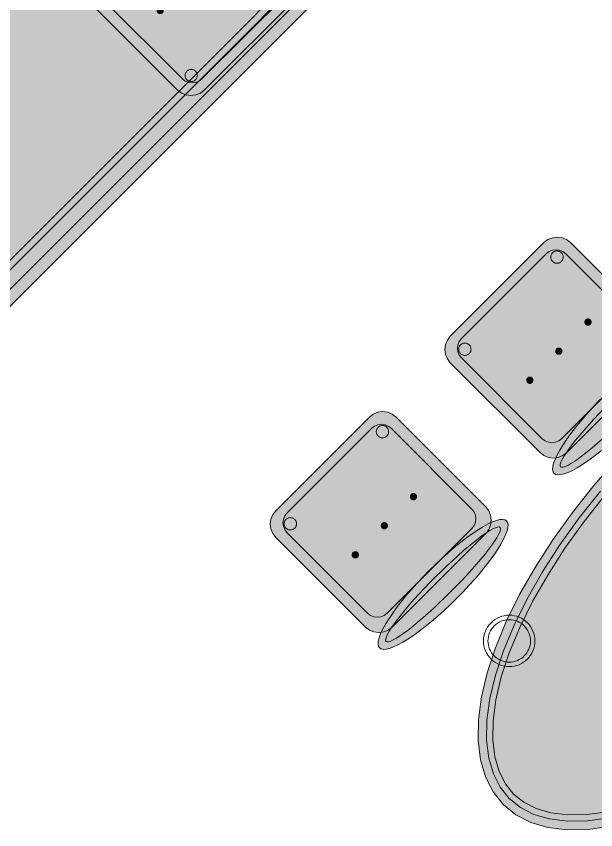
# Model space of a CAD drawing. Header units: metres. Extents: x 2172.2 to 2210.6, y 415.3 to 458.1.
# Drawn here: x 2189.83 to 2191.52, y 441.245 to 443.617 of the extents above; entities that cross this region are included whole.
import ezdxf

# ---------------------------------------------------------------- set-up
doc = ezdxf.new("R2010")
doc.units = ezdxf.units.M
for name, color, linetype, lineweight in [('NC_N1_CHAIRS', 7, 'CONTINUOUS', 13), ('NC_N1_FLOOR_DECOR', 32, 'CONTINUOUS', 13), ('NC_N1_TABLES', 7, 'CONTINUOUS', 13)]:
    doc.layers.add(name, color=color, linetype=linetype, lineweight=lineweight)

# ---------------------------------------------------------------- blocks, each defined once
blk = doc.blocks.new('NC_N1_MIXED_FLOOR_BAY_01')
at = {"true_color": 0xeff0ee}
h = blk.add_hatch(color=256, dxfattribs=at)
h.dxf.hatch_style = 1
h.paths.add_polyline_path([(0.0695, 11.8009), (0.0779, 11.7925), (0.1075, 11.7629), (0.1159, 11.7545), (0.1806, 11.6898), (0.2249, 11.6455), (0.2375, 11.6329), (0.2819, 11.5885), (0.4338, 11.4366), (0.4781, 11.3923), (0.4907, 11.3797), (0.535, 11.3354), (0.6869, 11.1834), (0.7313, 11.1391), (0.7439, 11.1265), (0.7882, 11.0822), (0.9401, 10.9303), (0.9844, 10.8859), (0.997, 10.8733), (1.0414, 10.829), (1.1933, 10.6771), (1.2376, 10.6328), (1.2502, 10.6202), (1.2945, 10.5758), (1.3874, 10.483), (1.3958, 10.4746), (1.4254, 10.445), (1.4338, 10.4366), (1.4549, 10.4155), (-0.2563, 8.7043), (-1.6628, 10.1108), (0.0484, 11.822)])
at = {"color": 0, "linetype": 'CONTINUOUS', "lineweight": -2, "true_color": 0xa5b2b8}
blk.add_lwpolyline([(1.4549, 10.4155), (-0.2563, 8.7043)], dxfattribs=at)
at = {"color": 0, "linetype": 'CONTINUOUS', "lineweight": -2, "true_color": 0xa38246}
for points in [[(1.4054, 10.4155), (-0.2563, 8.7538)], [(1.3205, 10.4155), (-0.2563, 8.8386)]]:
    blk.add_lwpolyline(points, dxfattribs=at)
at = {"color": 0, "linetype": 'CONTINUOUS', "lineweight": -2, "true_color": 0x778fa0}
blk.add_lwpolyline([(1.3488, 10.4155), (-0.2563, 8.8104)], dxfattribs=at)
blk = doc.blocks.new('NC_N1_TABLE_SIX')
at = {"true_color": 0xf6f5ef}
h = blk.add_hatch(color=256, dxfattribs=at)
h.dxf.hatch_style = 1
h.paths.add_polyline_path([(1.05, 0), (1.0449, 0.047), (1.0298, 0.0936), (1.0048, 0.1393), (0.9701, 0.1837), (0.926, 0.2263), (0.873, 0.2667), (0.8117, 0.3045), (0.7425, 0.3394), (0.6661, 0.371), (0.5833, 0.3991), (0.495, 0.4233), (0.4018, 0.4435), (0.3048, 0.4593), (0.2048, 0.4708), (0.1029, 0.4777), (0, 0.48), (-0.1029, 0.4777), (-0.2048, 0.4708), (-0.3048, 0.4593), (-0.4018, 0.4435), (-0.495, 0.4233), (-0.5833, 0.3991), (-0.6661, 0.371), (-0.7425, 0.3394), (-0.8117, 0.3045), (-0.873, 0.2667), (-0.926, 0.2263), (-0.9701, 0.1837), (-1.0048, 0.1393), (-1.0298, 0.0936), (-1.0449, 0.047), (-1.05, 0), (-1.0449, -0.047), (-1.0298, -0.0936), (-1.0048, -0.1393), (-0.9701, -0.1837), (-0.926, -0.2263), (-0.873, -0.2667), (-0.8117, -0.3045), (-0.7425, -0.3394), (-0.6661, -0.371), (-0.5833, -0.3991), (-0.495, -0.4233), (-0.4018, -0.4435), (-0.3048, -0.4593), (-0.2048, -0.4708), (-0.1029, -0.4777), (0, -0.48), (0.1029, -0.4777), (0.2048, -0.4708), (0.3048, -0.4593), (0.4018, -0.4435), (0.495, -0.4233), (0.5833, -0.3991), (0.6661, -0.371), (0.7425, -0.3394), (0.8117, -0.3045), (0.873, -0.2667), (0.926, -0.2263), (0.9701, -0.1837), (1.0048, -0.1393), (1.0298, -0.0936), (1.0449, -0.047)])
at = {"color": 0, "linetype": 'CONTINUOUS', "lineweight": -2, "true_color": 0x2d3540}
blk.add_lwpolyline([(-0.873, 0.2667), (-0.926, 0.2263), (-0.9701, 0.1837), (-1.0048, 0.1393), (-1.0298, 0.0936), (-1.0449, 0.047), (-1.05, 0), (-1.0449, -0.047), (-1.0298, -0.0936), (-1.0048, -0.1393), (-0.9701, -0.1837), (-0.926, -0.2263), (-0.873, -0.2667), (-0.8117, -0.3045), (-0.7425, -0.3394), (-0.6661, -0.371), (-0.5833, -0.3991), (-0.495, -0.4233), (-0.4018, -0.4435), (-0.3048, -0.4593), (-0.2048, -0.4708), (-0.1029, -0.4777)], dxfattribs=at)
at = {"color": 0, "linetype": 'CONTINUOUS', "lineweight": -2, "true_color": 0xa38246}
for points in [[(-0.2026, -0.4459), (-0.3014, -0.4346), (-0.3972, -0.4189), (-0.489, -0.399), (-0.576, -0.3752), (-0.6573, -0.3476), (-0.732, -0.3167), (-0.7995, -0.2827), (-0.8589, -0.246), (-0.9097, -0.2073), (-0.9515, -0.1669), (-0.9838, -0.1255), (-1.0068, -0.0837), (-1.0204, -0.0418), (-1.0249, 0), (-1.0204, 0.0418), (-1.0068, 0.0837), (-0.9838, 0.1255), (-0.9515, 0.1669), (-0.9097, 0.2073), (-0.8589, 0.246)], [(-0.2009, -0.4279), (-0.2989, -0.4167), (-0.3938, -0.4012), (-0.4847, -0.3815), (-0.5708, -0.358), (-0.651, -0.3308), (-0.7245, -0.3003), (-0.7907, -0.2669), (-0.8487, -0.2312), (-0.8979, -0.1936), (-0.938, -0.1548), (-0.9688, -0.1156), (-0.9902, -0.0765), (-1.0027, -0.038), (-1.0068, 0), (-1.0027, 0.038), (-0.9902, 0.0765), (-0.9688, 0.1156), (-0.938, 0.1548), (-0.8979, 0.1936), (-0.8487, 0.2312)]]:
    blk.add_lwpolyline(points, dxfattribs=at)
at = {"color": 0, "linetype": 'CONTINUOUS', "lineweight": -2, "true_color": 0x89939a}
blk.add_lwpolyline([(-0.625, -0.325), (-0.6254, -0.3324), (-0.6264, -0.3396), (-0.6282, -0.3468), (-0.6307, -0.3537), (-0.6339, -0.3604), (-0.6376, -0.3667), (-0.642, -0.3726), (-0.647, -0.378), (-0.6524, -0.383), (-0.6583, -0.3874), (-0.6646, -0.3911), (-0.6713, -0.3943), (-0.6782, -0.3968), (-0.6854, -0.3986), (-0.6926, -0.3996), (-0.7, -0.4), (-0.7074, -0.3996), (-0.7146, -0.3986), (-0.7218, -0.3968), (-0.7287, -0.3943), (-0.7354, -0.3911), (-0.7417, -0.3874), (-0.7476, -0.383), (-0.753, -0.378), (-0.758, -0.3726), (-0.7624, -0.3667), (-0.7661, -0.3604), (-0.7693, -0.3537), (-0.7718, -0.3468), (-0.7736, -0.3396), (-0.7746, -0.3324), (-0.775, -0.325), (-0.7746, -0.3176), (-0.7736, -0.3104), (-0.7718, -0.3032), (-0.7693, -0.2963), (-0.7661, -0.2896), (-0.7624, -0.2833), (-0.758, -0.2774), (-0.753, -0.272), (-0.7476, -0.267), (-0.7417, -0.2626), (-0.7354, -0.2589), (-0.7287, -0.2557), (-0.7218, -0.2532), (-0.7146, -0.2514), (-0.7074, -0.2504), (-0.7, -0.25), (-0.6926, -0.2504), (-0.6854, -0.2514), (-0.6782, -0.2532), (-0.6713, -0.2557), (-0.6646, -0.2589), (-0.6583, -0.2626), (-0.6524, -0.267), (-0.647, -0.272), (-0.642, -0.2774), (-0.6376, -0.2833), (-0.6339, -0.2896), (-0.6307, -0.2963), (-0.6282, -0.3032), (-0.6264, -0.3104), (-0.6254, -0.3176)], close=True, dxfattribs=at)
at = {"color": 0, "linetype": 'CONTINUOUS', "lineweight": -2, "true_color": 0xa38246}
blk.add_lwpolyline([(-0.638, -0.325), (-0.6383, -0.3311), (-0.6392, -0.3371), (-0.6407, -0.343), (-0.6427, -0.3487), (-0.6453, -0.3542), (-0.6484, -0.3594), (-0.6521, -0.3643), (-0.6562, -0.3688), (-0.6607, -0.3729), (-0.6656, -0.3766), (-0.6708, -0.3797), (-0.6763, -0.3823), (-0.682, -0.3843), (-0.6879, -0.3858), (-0.6939, -0.3867), (-0.7, -0.387), (-0.7061, -0.3867), (-0.7121, -0.3858), (-0.718, -0.3843), (-0.7237, -0.3823), (-0.7292, -0.3797), (-0.7344, -0.3766), (-0.7393, -0.3729), (-0.7438, -0.3688), (-0.7479, -0.3643), (-0.7516, -0.3594), (-0.7547, -0.3542), (-0.7573, -0.3487), (-0.7593, -0.343), (-0.7608, -0.3371), (-0.7617, -0.3311), (-0.762, -0.325), (-0.7617, -0.3189), (-0.7608, -0.3129), (-0.7593, -0.307), (-0.7573, -0.3013), (-0.7547, -0.2958), (-0.7516, -0.2906), (-0.7479, -0.2857), (-0.7438, -0.2812), (-0.7393, -0.2771), (-0.7344, -0.2734), (-0.7292, -0.2703), (-0.7237, -0.2677), (-0.718, -0.2657), (-0.7121, -0.2642), (-0.7061, -0.2633), (-0.7, -0.263), (-0.6939, -0.2633), (-0.6879, -0.2642), (-0.682, -0.2657), (-0.6763, -0.2677), (-0.6708, -0.2703), (-0.6656, -0.2734), (-0.6607, -0.2771), (-0.6562, -0.2812), (-0.6521, -0.2857), (-0.6484, -0.2906), (-0.6453, -0.2958), (-0.6427, -0.3013), (-0.6407, -0.307), (-0.6392, -0.3129), (-0.6383, -0.3189)], close=True, dxfattribs=at)
blk = doc.blocks.new('NC_N1_CHAIR_IVORY')
at = {"true_color": 0xf6f5ef}
h = blk.add_hatch(color=256, dxfattribs=at)
h.dxf.hatch_style = 1
h.paths.add_polyline_path([(0.262, 0.222), (0.2607, 0.2276), (0.257, 0.2331), (0.2507, 0.2385), (0.2421, 0.2438), (0.2311, 0.2489), (0.2178, 0.2537), (0.2025, 0.2582), (0.1853, 0.2623), (0.1662, 0.2661), (0.1456, 0.2694), (0.1235, 0.2723), (0.1003, 0.2747), (0.0761, 0.2765), (0.0511, 0.2779), (0.0257, 0.2787), (0, 0.279), (-0.0257, 0.2787), (-0.0511, 0.2779), (-0.0761, 0.2765), (-0.1003, 0.2747), (-0.1235, 0.2723), (-0.1456, 0.2694), (-0.1662, 0.2661), (-0.1853, 0.2623), (-0.2025, 0.2582), (-0.2178, 0.2537), (-0.2311, 0.2489), (-0.2421, 0.2438), (-0.2507, 0.2385), (-0.257, 0.2331), (-0.2607, 0.2276), (-0.262, 0.222), (-0.2607, 0.2164), (-0.257, 0.2109), (-0.2507, 0.2055), (-0.2421, 0.2002), (-0.2311, 0.1951), (-0.2178, 0.1903), (-0.2025, 0.1858), (-0.1853, 0.1817), (-0.1662, 0.1779), (-0.1456, 0.1746), (-0.1235, 0.1717), (-0.1003, 0.1693), (-0.0761, 0.1675), (-0.0511, 0.1661), (-0.0257, 0.1653), (0, 0.165), (0.0257, 0.1653), (0.0511, 0.1661), (0.0761, 0.1675), (0.1003, 0.1693), (0.1235, 0.1717), (0.1456, 0.1746), (0.1662, 0.1779), (0.1853, 0.1817), (0.2025, 0.1858), (0.2178, 0.1903), (0.2311, 0.1951), (0.2421, 0.2002), (0.2507, 0.2055), (0.257, 0.2109), (0.2607, 0.2164)])
at = {"true_color": 0xdbe4e9}
h = blk.add_hatch(color=256, dxfattribs=at)
h.dxf.hatch_style = 1
h.paths.add_polyline_path([(0.193, -0.275), (-0.193, -0.275), (-0.2072, -0.2731), (-0.2205, -0.2676), (-0.2319, -0.2589), (-0.2406, -0.2475), (-0.2461, -0.2342), (-0.248, -0.22), (-0.248, 0.15), (-0.2461, 0.1642), (-0.2406, 0.1775), (-0.2319, 0.1889), (-0.2205, 0.1976), (-0.2072, 0.2031), (-0.193, 0.205), (0.193, 0.205), (0.2072, 0.2031), (0.2205, 0.1976), (0.2319, 0.1889), (0.2406, 0.1775), (0.2461, 0.1642), (0.248, 0.15), (0.248, -0.22), (0.2461, -0.2342), (0.2406, -0.2475), (0.2319, -0.2589), (0.2205, -0.2676), (0.2072, -0.2731)])
at = {"true_color": 0xa38246}
h = blk.add_hatch(color=256, dxfattribs=at)
h.dxf.hatch_style = 1
h.paths.add_polyline_path([(-0.111, -0.02), (-0.111, -0.0209), (-0.1112, -0.0218), (-0.1114, -0.0226), (-0.1117, -0.0234), (-0.1121, -0.0242), (-0.1125, -0.025), (-0.113, -0.0257), (-0.1136, -0.0264), (-0.1143, -0.027), (-0.115, -0.0275), (-0.1158, -0.0279), (-0.1166, -0.0283), (-0.1174, -0.0286), (-0.1182, -0.0288), (-0.1191, -0.029), (-0.12, -0.029), (-0.1209, -0.029), (-0.1218, -0.0288), (-0.1226, -0.0286), (-0.1234, -0.0283), (-0.1242, -0.0279), (-0.125, -0.0275), (-0.1257, -0.027), (-0.1264, -0.0264), (-0.127, -0.0257), (-0.1275, -0.025), (-0.1279, -0.0242), (-0.1283, -0.0234), (-0.1286, -0.0226), (-0.1288, -0.0218), (-0.129, -0.0209), (-0.129, -0.02), (-0.129, -0.0191), (-0.1288, -0.0182), (-0.1286, -0.0174), (-0.1283, -0.0166), (-0.1279, -0.0158), (-0.1275, -0.015), (-0.127, -0.0143), (-0.1264, -0.0136), (-0.1257, -0.013), (-0.125, -0.0125), (-0.1242, -0.0121), (-0.1234, -0.0117), (-0.1226, -0.0114), (-0.1218, -0.0112), (-0.1209, -0.011), (-0.12, -0.011), (-0.1191, -0.011), (-0.1182, -0.0112), (-0.1174, -0.0114), (-0.1166, -0.0117), (-0.1158, -0.0121), (-0.115, -0.0125), (-0.1143, -0.013), (-0.1136, -0.0136), (-0.113, -0.0143), (-0.1125, -0.015), (-0.1121, -0.0158), (-0.1117, -0.0166), (-0.1114, -0.0174), (-0.1112, -0.0182), (-0.111, -0.0191)])
h = blk.add_hatch(color=256, dxfattribs=at)
h.dxf.hatch_style = 1
h.paths.add_polyline_path([(0.009, -0.02), (0.009, -0.0209), (0.0088, -0.0218), (0.0086, -0.0226), (0.0083, -0.0234), (0.0079, -0.0242), (0.0075, -0.025), (0.007, -0.0257), (0.0064, -0.0264), (0.0057, -0.027), (0.005, -0.0275), (0.0042, -0.0279), (0.0034, -0.0283), (0.0026, -0.0286), (0.0018, -0.0288), (0.0009, -0.029), (0, -0.029), (-0.0009, -0.029), (-0.0018, -0.0288), (-0.0026, -0.0286), (-0.0034, -0.0283), (-0.0042, -0.0279), (-0.005, -0.0275), (-0.0057, -0.027), (-0.0064, -0.0264), (-0.007, -0.0257), (-0.0075, -0.025), (-0.0079, -0.0242), (-0.0083, -0.0234), (-0.0086, -0.0226), (-0.0088, -0.0218), (-0.009, -0.0209), (-0.009, -0.02), (-0.009, -0.0191), (-0.0088, -0.0182), (-0.0086, -0.0174), (-0.0083, -0.0166), (-0.0079, -0.0158), (-0.0075, -0.015), (-0.007, -0.0143), (-0.0064, -0.0136), (-0.0057, -0.013), (-0.005, -0.0125), (-0.0042, -0.0121), (-0.0034, -0.0117), (-0.0026, -0.0114), (-0.0018, -0.0112), (-0.0009, -0.011), (0, -0.011), (0.0009, -0.011), (0.0018, -0.0112), (0.0026, -0.0114), (0.0034, -0.0117), (0.0042, -0.0121), (0.005, -0.0125), (0.0057, -0.013), (0.0064, -0.0136), (0.007, -0.0143), (0.0075, -0.015), (0.0079, -0.0158), (0.0083, -0.0166), (0.0086, -0.0174), (0.0088, -0.0182), (0.009, -0.0191)])
h = blk.add_hatch(color=256, dxfattribs=at)
h.dxf.hatch_style = 1
h.paths.add_polyline_path([(0.129, -0.02), (0.129, -0.0209), (0.1288, -0.0218), (0.1286, -0.0226), (0.1283, -0.0234), (0.1279, -0.0242), (0.1275, -0.025), (0.127, -0.0257), (0.1264, -0.0264), (0.1257, -0.027), (0.125, -0.0275), (0.1242, -0.0279), (0.1234, -0.0283), (0.1226, -0.0286), (0.1218, -0.0288), (0.1209, -0.029), (0.12, -0.029), (0.1191, -0.029), (0.1182, -0.0288), (0.1174, -0.0286), (0.1166, -0.0283), (0.1158, -0.0279), (0.115, -0.0275), (0.1143, -0.027), (0.1136, -0.0264), (0.113, -0.0257), (0.1125, -0.025), (0.1121, -0.0242), (0.1117, -0.0234), (0.1114, -0.0226), (0.1112, -0.0218), (0.111, -0.0209), (0.111, -0.02), (0.111, -0.0191), (0.1112, -0.0182), (0.1114, -0.0174), (0.1117, -0.0166), (0.1121, -0.0158), (0.1125, -0.015), (0.113, -0.0143), (0.1136, -0.0136), (0.1143, -0.013), (0.115, -0.0125), (0.1158, -0.0121), (0.1166, -0.0117), (0.1174, -0.0114), (0.1182, -0.0112), (0.1191, -0.011), (0.12, -0.011), (0.1209, -0.011), (0.1218, -0.0112), (0.1226, -0.0114), (0.1234, -0.0117), (0.1242, -0.0121), (0.125, -0.0125), (0.1257, -0.013), (0.1264, -0.0136), (0.127, -0.0143), (0.1275, -0.015), (0.1279, -0.0158), (0.1283, -0.0166), (0.1286, -0.0174), (0.1288, -0.0182), (0.129, -0.0191)])
h = blk.add_hatch(color=256, dxfattribs=at)
h.dxf.hatch_style = 1
h.paths.add_polyline_path([(-0.172, -0.218), (-0.1721, -0.2198), (-0.1723, -0.2215), (-0.1728, -0.2232), (-0.1734, -0.2249), (-0.1741, -0.2265), (-0.175, -0.228), (-0.1761, -0.2294), (-0.1773, -0.2307), (-0.1786, -0.2319), (-0.18, -0.233), (-0.1815, -0.2339), (-0.1831, -0.2346), (-0.1848, -0.2352), (-0.1865, -0.2357), (-0.1882, -0.2359), (-0.19, -0.236), (-0.1918, -0.2359), (-0.1935, -0.2357), (-0.1952, -0.2352), (-0.1969, -0.2346), (-0.1985, -0.2339), (-0.2, -0.233), (-0.2014, -0.2319), (-0.2027, -0.2307), (-0.2039, -0.2294), (-0.205, -0.228), (-0.2059, -0.2265), (-0.2066, -0.2249), (-0.2072, -0.2232), (-0.2077, -0.2215), (-0.2079, -0.2198), (-0.208, -0.218), (-0.2079, -0.2162), (-0.2077, -0.2145), (-0.2072, -0.2128), (-0.2066, -0.2111), (-0.2059, -0.2095), (-0.205, -0.208), (-0.2039, -0.2066), (-0.2027, -0.2053), (-0.2014, -0.2041), (-0.2, -0.203), (-0.1985, -0.2021), (-0.1969, -0.2014), (-0.1952, -0.2008), (-0.1935, -0.2003), (-0.1918, -0.2001), (-0.19, -0.2), (-0.1882, -0.2001), (-0.1865, -0.2003), (-0.1848, -0.2008), (-0.1831, -0.2014), (-0.1815, -0.2021), (-0.18, -0.203), (-0.1786, -0.2041), (-0.1773, -0.2053), (-0.1761, -0.2066), (-0.175, -0.208), (-0.1741, -0.2095), (-0.1734, -0.2111), (-0.1728, -0.2128), (-0.1723, -0.2145), (-0.1721, -0.2162)])
h = blk.add_hatch(color=256, dxfattribs=at)
h.dxf.hatch_style = 1
h.paths.add_polyline_path([(0.208, -0.218), (0.2079, -0.2198), (0.2077, -0.2215), (0.2072, -0.2232), (0.2066, -0.2249), (0.2059, -0.2265), (0.205, -0.228), (0.2039, -0.2294), (0.2027, -0.2307), (0.2014, -0.2319), (0.2, -0.233), (0.1985, -0.2339), (0.1969, -0.2346), (0.1952, -0.2352), (0.1935, -0.2357), (0.1918, -0.2359), (0.19, -0.236), (0.1882, -0.2359), (0.1865, -0.2357), (0.1848, -0.2352), (0.1831, -0.2346), (0.1815, -0.2339), (0.18, -0.233), (0.1786, -0.2319), (0.1773, -0.2307), (0.1761, -0.2294), (0.175, -0.228), (0.1741, -0.2265), (0.1734, -0.2249), (0.1728, -0.2232), (0.1723, -0.2215), (0.1721, -0.2198), (0.172, -0.218), (0.1721, -0.2162), (0.1723, -0.2145), (0.1728, -0.2128), (0.1734, -0.2111), (0.1741, -0.2095), (0.175, -0.208), (0.1761, -0.2066), (0.1773, -0.2053), (0.1786, -0.2041), (0.18, -0.203), (0.1815, -0.2021), (0.1831, -0.2014), (0.1848, -0.2008), (0.1865, -0.2003), (0.1882, -0.2001), (0.19, -0.2), (0.1918, -0.2001), (0.1935, -0.2003), (0.1952, -0.2008), (0.1969, -0.2014), (0.1985, -0.2021), (0.2, -0.203), (0.2014, -0.2041), (0.2027, -0.2053), (0.2039, -0.2066), (0.205, -0.208), (0.2059, -0.2095), (0.2066, -0.2111), (0.2072, -0.2128), (0.2077, -0.2145), (0.2079, -0.2162)])
at = {"color": 0, "linetype": 'CONTINUOUS', "lineweight": -2, "true_color": 0x2d3540}
for points in [[(0.262, 0.222), (0.2607, 0.2276), (0.257, 0.2331), (0.2507, 0.2385), (0.2421, 0.2438), (0.2311, 0.2489), (0.2178, 0.2537), (0.2025, 0.2582), (0.1853, 0.2623), (0.1662, 0.2661), (0.1456, 0.2694), (0.1235, 0.2723), (0.1003, 0.2747), (0.0761, 0.2765), (0.0511, 0.2779), (0.0257, 0.2787), (0, 0.279), (-0.0257, 0.2787), (-0.0511, 0.2779), (-0.0761, 0.2765), (-0.1003, 0.2747), (-0.1235, 0.2723), (-0.1456, 0.2694), (-0.1662, 0.2661), (-0.1853, 0.2623), (-0.2025, 0.2582), (-0.2178, 0.2537), (-0.2311, 0.2489), (-0.2421, 0.2438), (-0.2507, 0.2385), (-0.257, 0.2331), (-0.2607, 0.2276), (-0.262, 0.222), (-0.2607, 0.2164), (-0.257, 0.2109), (-0.2507, 0.2055), (-0.2421, 0.2002), (-0.2311, 0.1951), (-0.2178, 0.1903), (-0.2025, 0.1858), (-0.1853, 0.1817), (-0.1662, 0.1779), (-0.1456, 0.1746), (-0.1235, 0.1717), (-0.1003, 0.1693), (-0.0761, 0.1675), (-0.0511, 0.1661), (-0.0257, 0.1653), (0, 0.165), (0.0257, 0.1653), (0.0511, 0.1661), (0.0761, 0.1675), (0.1003, 0.1693), (0.1235, 0.1717), (0.1456, 0.1746), (0.1662, 0.1779), (0.1853, 0.1817), (0.2025, 0.1858), (0.2178, 0.1903), (0.2311, 0.1951), (0.2421, 0.2002), (0.2507, 0.2055), (0.257, 0.2109), (0.2607, 0.2164)], [(0.193, -0.275), (-0.193, -0.275), (-0.2072, -0.2731), (-0.2205, -0.2676), (-0.2319, -0.2589), (-0.2406, -0.2475), (-0.2461, -0.2342), (-0.248, -0.22), (-0.248, 0.15), (-0.2461, 0.1642), (-0.2406, 0.1775), (-0.2319, 0.1889), (-0.2205, 0.1976), (-0.2072, 0.2031), (-0.193, 0.205), (0.193, 0.205), (0.2072, 0.2031), (0.2205, 0.1976), (0.2319, 0.1889), (0.2406, 0.1775), (0.2461, 0.1642), (0.248, 0.15), (0.248, -0.22), (0.2461, -0.2342), (0.2406, -0.2475), (0.2319, -0.2589), (0.2205, -0.2676), (0.2072, -0.2731)]]:
    blk.add_lwpolyline(points, close=True, dxfattribs=at)
at = {"color": 0, "linetype": 'CONTINUOUS', "lineweight": -2, "true_color": 0xa38246}
for points in [[(0.235, 0.222), (0.2339, 0.225), (0.2305, 0.228), (0.2249, 0.231), (0.2171, 0.2339), (0.2073, 0.2366), (0.1954, 0.2392), (0.1817, 0.2417), (0.1662, 0.2439), (0.1491, 0.246), (0.1306, 0.2478), (0.1108, 0.2493), (0.0899, 0.2506), (0.0682, 0.2517), (0.0458, 0.2524), (0.023, 0.2529), (0, 0.253), (-0.023, 0.2529), (-0.0458, 0.2524), (-0.0682, 0.2517), (-0.0899, 0.2506), (-0.1108, 0.2493), (-0.1306, 0.2478), (-0.1491, 0.246), (-0.1662, 0.2439), (-0.1817, 0.2417), (-0.1954, 0.2392), (-0.2073, 0.2366), (-0.2171, 0.2339), (-0.2249, 0.231), (-0.2305, 0.228), (-0.2339, 0.225), (-0.235, 0.222), (-0.2339, 0.219), (-0.2305, 0.216), (-0.2249, 0.213), (-0.2171, 0.2101), (-0.2073, 0.2074), (-0.1954, 0.2048), (-0.1817, 0.2023), (-0.1662, 0.2001), (-0.1491, 0.198), (-0.1306, 0.1962), (-0.1108, 0.1947), (-0.0899, 0.1934), (-0.0682, 0.1923), (-0.0458, 0.1916), (-0.023, 0.1911), (0, 0.191), (0.023, 0.1911), (0.0458, 0.1916), (0.0682, 0.1923), (0.0899, 0.1934), (0.1108, 0.1947), (0.1306, 0.1962), (0.1491, 0.198), (0.1662, 0.2001), (0.1817, 0.2023), (0.1954, 0.2048), (0.2073, 0.2074), (0.2171, 0.2101), (0.2249, 0.213), (0.2305, 0.216), (0.2339, 0.219)], [(0.175, -0.247), (-0.175, -0.247), (-0.1854, -0.2456), (-0.195, -0.2416), (-0.2033, -0.2353), (-0.2096, -0.227), (-0.2136, -0.2174), (-0.215, -0.207), (-0.215, 0.126), (-0.2136, 0.1364), (-0.2096, 0.146), (-0.2033, 0.1543), (-0.195, 0.1606), (-0.1854, 0.1646), (-0.175, 0.166), (0.175, 0.166), (0.1854, 0.1646), (0.195, 0.1606), (0.2033, 0.1543), (0.2096, 0.146), (0.2136, 0.1364), (0.215, 0.126), (0.215, -0.207), (0.2136, -0.2174), (0.2096, -0.227), (0.2033, -0.2353), (0.195, -0.2416), (0.1854, -0.2456)]]:
    blk.add_lwpolyline(points, close=True, dxfattribs=at)
at = {"color": 0, "linetype": 'CONTINUOUS', "lineweight": -2}
for points in [[(-0.111, -0.02), (-0.111, -0.0209), (-0.1112, -0.0218), (-0.1114, -0.0226), (-0.1117, -0.0234), (-0.1121, -0.0242), (-0.1125, -0.025), (-0.113, -0.0257), (-0.1136, -0.0264), (-0.1143, -0.027), (-0.115, -0.0275), (-0.1158, -0.0279), (-0.1166, -0.0283), (-0.1174, -0.0286), (-0.1182, -0.0288), (-0.1191, -0.029), (-0.12, -0.029), (-0.1209, -0.029), (-0.1218, -0.0288), (-0.1226, -0.0286), (-0.1234, -0.0283), (-0.1242, -0.0279), (-0.125, -0.0275), (-0.1257, -0.027), (-0.1264, -0.0264), (-0.127, -0.0257), (-0.1275, -0.025), (-0.1279, -0.0242), (-0.1283, -0.0234), (-0.1286, -0.0226), (-0.1288, -0.0218), (-0.129, -0.0209), (-0.129, -0.02), (-0.129, -0.0191), (-0.1288, -0.0182), (-0.1286, -0.0174), (-0.1283, -0.0166), (-0.1279, -0.0158), (-0.1275, -0.015), (-0.127, -0.0143), (-0.1264, -0.0136), (-0.1257, -0.013), (-0.125, -0.0125), (-0.1242, -0.0121), (-0.1234, -0.0117), (-0.1226, -0.0114), (-0.1218, -0.0112), (-0.1209, -0.011), (-0.12, -0.011), (-0.1191, -0.011), (-0.1182, -0.0112), (-0.1174, -0.0114), (-0.1166, -0.0117), (-0.1158, -0.0121), (-0.115, -0.0125), (-0.1143, -0.013), (-0.1136, -0.0136), (-0.113, -0.0143), (-0.1125, -0.015), (-0.1121, -0.0158), (-0.1117, -0.0166), (-0.1114, -0.0174), (-0.1112, -0.0182), (-0.111, -0.0191)], [(0.009, -0.02), (0.009, -0.0209), (0.0088, -0.0218), (0.0086, -0.0226), (0.0083, -0.0234), (0.0079, -0.0242), (0.0075, -0.025), (0.007, -0.0257), (0.0064, -0.0264), (0.0057, -0.027), (0.005, -0.0275), (0.0042, -0.0279), (0.0034, -0.0283), (0.0026, -0.0286), (0.0018, -0.0288), (0.0009, -0.029), (0, -0.029), (-0.0009, -0.029), (-0.0018, -0.0288), (-0.0026, -0.0286), (-0.0034, -0.0283), (-0.0042, -0.0279), (-0.005, -0.0275), (-0.0057, -0.027), (-0.0064, -0.0264), (-0.007, -0.0257), (-0.0075, -0.025), (-0.0079, -0.0242), (-0.0083, -0.0234), (-0.0086, -0.0226), (-0.0088, -0.0218), (-0.009, -0.0209), (-0.009, -0.02), (-0.009, -0.0191), (-0.0088, -0.0182), (-0.0086, -0.0174), (-0.0083, -0.0166), (-0.0079, -0.0158), (-0.0075, -0.015), (-0.007, -0.0143), (-0.0064, -0.0136), (-0.0057, -0.013), (-0.005, -0.0125), (-0.0042, -0.0121), (-0.0034, -0.0117), (-0.0026, -0.0114), (-0.0018, -0.0112), (-0.0009, -0.011), (0, -0.011), (0.0009, -0.011), (0.0018, -0.0112), (0.0026, -0.0114), (0.0034, -0.0117), (0.0042, -0.0121), (0.005, -0.0125), (0.0057, -0.013), (0.0064, -0.0136), (0.007, -0.0143), (0.0075, -0.015), (0.0079, -0.0158), (0.0083, -0.0166), (0.0086, -0.0174), (0.0088, -0.0182), (0.009, -0.0191)], [(0.129, -0.02), (0.129, -0.0209), (0.1288, -0.0218), (0.1286, -0.0226), (0.1283, -0.0234), (0.1279, -0.0242), (0.1275, -0.025), (0.127, -0.0257), (0.1264, -0.0264), (0.1257, -0.027), (0.125, -0.0275), (0.1242, -0.0279), (0.1234, -0.0283), (0.1226, -0.0286), (0.1218, -0.0288), (0.1209, -0.029), (0.12, -0.029), (0.1191, -0.029), (0.1182, -0.0288), (0.1174, -0.0286), (0.1166, -0.0283), (0.1158, -0.0279), (0.115, -0.0275), (0.1143, -0.027), (0.1136, -0.0264), (0.113, -0.0257), (0.1125, -0.025), (0.1121, -0.0242), (0.1117, -0.0234), (0.1114, -0.0226), (0.1112, -0.0218), (0.111, -0.0209), (0.111, -0.02), (0.111, -0.0191), (0.1112, -0.0182), (0.1114, -0.0174), (0.1117, -0.0166), (0.1121, -0.0158), (0.1125, -0.015), (0.113, -0.0143), (0.1136, -0.0136), (0.1143, -0.013), (0.115, -0.0125), (0.1158, -0.0121), (0.1166, -0.0117), (0.1174, -0.0114), (0.1182, -0.0112), (0.1191, -0.011), (0.12, -0.011), (0.1209, -0.011), (0.1218, -0.0112), (0.1226, -0.0114), (0.1234, -0.0117), (0.1242, -0.0121), (0.125, -0.0125), (0.1257, -0.013), (0.1264, -0.0136), (0.127, -0.0143), (0.1275, -0.015), (0.1279, -0.0158), (0.1283, -0.0166), (0.1286, -0.0174), (0.1288, -0.0182), (0.129, -0.0191)], [(-0.172, -0.218), (-0.1721, -0.2198), (-0.1723, -0.2215), (-0.1728, -0.2232), (-0.1734, -0.2249), (-0.1741, -0.2265), (-0.175, -0.228), (-0.1761, -0.2294), (-0.1773, -0.2307), (-0.1786, -0.2319), (-0.18, -0.233), (-0.1815, -0.2339), (-0.1831, -0.2346), (-0.1848, -0.2352), (-0.1865, -0.2357), (-0.1882, -0.2359), (-0.19, -0.236), (-0.1918, -0.2359), (-0.1935, -0.2357), (-0.1952, -0.2352), (-0.1969, -0.2346), (-0.1985, -0.2339), (-0.2, -0.233), (-0.2014, -0.2319), (-0.2027, -0.2307), (-0.2039, -0.2294), (-0.205, -0.228), (-0.2059, -0.2265), (-0.2066, -0.2249), (-0.2072, -0.2232), (-0.2077, -0.2215), (-0.2079, -0.2198), (-0.208, -0.218), (-0.2079, -0.2162), (-0.2077, -0.2145), (-0.2072, -0.2128), (-0.2066, -0.2111), (-0.2059, -0.2095), (-0.205, -0.208), (-0.2039, -0.2066), (-0.2027, -0.2053), (-0.2014, -0.2041), (-0.2, -0.203), (-0.1985, -0.2021), (-0.1969, -0.2014), (-0.1952, -0.2008), (-0.1935, -0.2003), (-0.1918, -0.2001), (-0.19, -0.2), (-0.1882, -0.2001), (-0.1865, -0.2003), (-0.1848, -0.2008), (-0.1831, -0.2014), (-0.1815, -0.2021), (-0.18, -0.203), (-0.1786, -0.2041), (-0.1773, -0.2053), (-0.1761, -0.2066), (-0.175, -0.208), (-0.1741, -0.2095), (-0.1734, -0.2111), (-0.1728, -0.2128), (-0.1723, -0.2145), (-0.1721, -0.2162)], [(0.208, -0.218), (0.2079, -0.2198), (0.2077, -0.2215), (0.2072, -0.2232), (0.2066, -0.2249), (0.2059, -0.2265), (0.205, -0.228), (0.2039, -0.2294), (0.2027, -0.2307), (0.2014, -0.2319), (0.2, -0.233), (0.1985, -0.2339), (0.1969, -0.2346), (0.1952, -0.2352), (0.1935, -0.2357), (0.1918, -0.2359), (0.19, -0.236), (0.1882, -0.2359), (0.1865, -0.2357), (0.1848, -0.2352), (0.1831, -0.2346), (0.1815, -0.2339), (0.18, -0.233), (0.1786, -0.2319), (0.1773, -0.2307), (0.1761, -0.2294), (0.175, -0.228), (0.1741, -0.2265), (0.1734, -0.2249), (0.1728, -0.2232), (0.1723, -0.2215), (0.1721, -0.2198), (0.172, -0.218), (0.1721, -0.2162), (0.1723, -0.2145), (0.1728, -0.2128), (0.1734, -0.2111), (0.1741, -0.2095), (0.175, -0.208), (0.1761, -0.2066), (0.1773, -0.2053), (0.1786, -0.2041), (0.18, -0.203), (0.1815, -0.2021), (0.1831, -0.2014), (0.1848, -0.2008), (0.1865, -0.2003), (0.1882, -0.2001), (0.19, -0.2), (0.1918, -0.2001), (0.1935, -0.2003), (0.1952, -0.2008), (0.1969, -0.2014), (0.1985, -0.2021), (0.2, -0.203), (0.2014, -0.2041), (0.2027, -0.2053), (0.2039, -0.2066), (0.205, -0.208), (0.2059, -0.2095), (0.2066, -0.2111), (0.2072, -0.2128), (0.2077, -0.2145), (0.2079, -0.2162)]]:
    blk.add_lwpolyline(points, close=True, dxfattribs=at)
blk = doc.blocks.new('NC_N1_CHAIR_OLIVE')
at = {"true_color": 0xf6f5ef}
h = blk.add_hatch(color=256, dxfattribs=at)
h.dxf.hatch_style = 1
h.paths.add_polyline_path([(0.262, 0.222), (0.2607, 0.2276), (0.257, 0.2331), (0.2507, 0.2385), (0.2421, 0.2438), (0.2311, 0.2489), (0.2178, 0.2537), (0.2025, 0.2582), (0.1853, 0.2623), (0.1662, 0.2661), (0.1456, 0.2694), (0.1235, 0.2723), (0.1003, 0.2747), (0.0761, 0.2765), (0.0511, 0.2779), (0.0257, 0.2787), (0, 0.279), (-0.0257, 0.2787), (-0.0511, 0.2779), (-0.0761, 0.2765), (-0.1003, 0.2747), (-0.1235, 0.2723), (-0.1456, 0.2694), (-0.1662, 0.2661), (-0.1853, 0.2623), (-0.2025, 0.2582), (-0.2178, 0.2537), (-0.2311, 0.2489), (-0.2421, 0.2438), (-0.2507, 0.2385), (-0.257, 0.2331), (-0.2607, 0.2276), (-0.262, 0.222), (-0.2607, 0.2164), (-0.257, 0.2109), (-0.2507, 0.2055), (-0.2421, 0.2002), (-0.2311, 0.1951), (-0.2178, 0.1903), (-0.2025, 0.1858), (-0.1853, 0.1817), (-0.1662, 0.1779), (-0.1456, 0.1746), (-0.1235, 0.1717), (-0.1003, 0.1693), (-0.0761, 0.1675), (-0.0511, 0.1661), (-0.0257, 0.1653), (0, 0.165), (0.0257, 0.1653), (0.0511, 0.1661), (0.0761, 0.1675), (0.1003, 0.1693), (0.1235, 0.1717), (0.1456, 0.1746), (0.1662, 0.1779), (0.1853, 0.1817), (0.2025, 0.1858), (0.2178, 0.1903), (0.2311, 0.1951), (0.2421, 0.2002), (0.2507, 0.2055), (0.257, 0.2109), (0.2607, 0.2164)])
at = {"true_color": 0x778fa0}
h = blk.add_hatch(color=256, dxfattribs=at)
h.dxf.hatch_style = 1
h.paths.add_polyline_path([(0.193, -0.275), (-0.193, -0.275), (-0.2072, -0.2731), (-0.2205, -0.2676), (-0.2319, -0.2589), (-0.2406, -0.2475), (-0.2461, -0.2342), (-0.248, -0.22), (-0.248, 0.15), (-0.2461, 0.1642), (-0.2406, 0.1775), (-0.2319, 0.1889), (-0.2205, 0.1976), (-0.2072, 0.2031), (-0.193, 0.205), (0.193, 0.205), (0.2072, 0.2031), (0.2205, 0.1976), (0.2319, 0.1889), (0.2406, 0.1775), (0.2461, 0.1642), (0.248, 0.15), (0.248, -0.22), (0.2461, -0.2342), (0.2406, -0.2475), (0.2319, -0.2589), (0.2205, -0.2676), (0.2072, -0.2731)])
at = {"true_color": 0xa38246}
h = blk.add_hatch(color=256, dxfattribs=at)
h.dxf.hatch_style = 1
h.paths.add_polyline_path([(-0.111, -0.02), (-0.111, -0.0209), (-0.1112, -0.0218), (-0.1114, -0.0226), (-0.1117, -0.0234), (-0.1121, -0.0242), (-0.1125, -0.025), (-0.113, -0.0257), (-0.1136, -0.0264), (-0.1143, -0.027), (-0.115, -0.0275), (-0.1158, -0.0279), (-0.1166, -0.0283), (-0.1174, -0.0286), (-0.1182, -0.0288), (-0.1191, -0.029), (-0.12, -0.029), (-0.1209, -0.029), (-0.1218, -0.0288), (-0.1226, -0.0286), (-0.1234, -0.0283), (-0.1242, -0.0279), (-0.125, -0.0275), (-0.1257, -0.027), (-0.1264, -0.0264), (-0.127, -0.0257), (-0.1275, -0.025), (-0.1279, -0.0242), (-0.1283, -0.0234), (-0.1286, -0.0226), (-0.1288, -0.0218), (-0.129, -0.0209), (-0.129, -0.02), (-0.129, -0.0191), (-0.1288, -0.0182), (-0.1286, -0.0174), (-0.1283, -0.0166), (-0.1279, -0.0158), (-0.1275, -0.015), (-0.127, -0.0143), (-0.1264, -0.0136), (-0.1257, -0.013), (-0.125, -0.0125), (-0.1242, -0.0121), (-0.1234, -0.0117), (-0.1226, -0.0114), (-0.1218, -0.0112), (-0.1209, -0.011), (-0.12, -0.011), (-0.1191, -0.011), (-0.1182, -0.0112), (-0.1174, -0.0114), (-0.1166, -0.0117), (-0.1158, -0.0121), (-0.115, -0.0125), (-0.1143, -0.013), (-0.1136, -0.0136), (-0.113, -0.0143), (-0.1125, -0.015), (-0.1121, -0.0158), (-0.1117, -0.0166), (-0.1114, -0.0174), (-0.1112, -0.0182), (-0.111, -0.0191)])
h = blk.add_hatch(color=256, dxfattribs=at)
h.dxf.hatch_style = 1
h.paths.add_polyline_path([(0.009, -0.02), (0.009, -0.0209), (0.0088, -0.0218), (0.0086, -0.0226), (0.0083, -0.0234), (0.0079, -0.0242), (0.0075, -0.025), (0.007, -0.0257), (0.0064, -0.0264), (0.0057, -0.027), (0.005, -0.0275), (0.0042, -0.0279), (0.0034, -0.0283), (0.0026, -0.0286), (0.0018, -0.0288), (0.0009, -0.029), (0, -0.029), (-0.0009, -0.029), (-0.0018, -0.0288), (-0.0026, -0.0286), (-0.0034, -0.0283), (-0.0042, -0.0279), (-0.005, -0.0275), (-0.0057, -0.027), (-0.0064, -0.0264), (-0.007, -0.0257), (-0.0075, -0.025), (-0.0079, -0.0242), (-0.0083, -0.0234), (-0.0086, -0.0226), (-0.0088, -0.0218), (-0.009, -0.0209), (-0.009, -0.02), (-0.009, -0.0191), (-0.0088, -0.0182), (-0.0086, -0.0174), (-0.0083, -0.0166), (-0.0079, -0.0158), (-0.0075, -0.015), (-0.007, -0.0143), (-0.0064, -0.0136), (-0.0057, -0.013), (-0.005, -0.0125), (-0.0042, -0.0121), (-0.0034, -0.0117), (-0.0026, -0.0114), (-0.0018, -0.0112), (-0.0009, -0.011), (0, -0.011), (0.0009, -0.011), (0.0018, -0.0112), (0.0026, -0.0114), (0.0034, -0.0117), (0.0042, -0.0121), (0.005, -0.0125), (0.0057, -0.013), (0.0064, -0.0136), (0.007, -0.0143), (0.0075, -0.015), (0.0079, -0.0158), (0.0083, -0.0166), (0.0086, -0.0174), (0.0088, -0.0182), (0.009, -0.0191)])
h = blk.add_hatch(color=256, dxfattribs=at)
h.dxf.hatch_style = 1
h.paths.add_polyline_path([(0.129, -0.02), (0.129, -0.0209), (0.1288, -0.0218), (0.1286, -0.0226), (0.1283, -0.0234), (0.1279, -0.0242), (0.1275, -0.025), (0.127, -0.0257), (0.1264, -0.0264), (0.1257, -0.027), (0.125, -0.0275), (0.1242, -0.0279), (0.1234, -0.0283), (0.1226, -0.0286), (0.1218, -0.0288), (0.1209, -0.029), (0.12, -0.029), (0.1191, -0.029), (0.1182, -0.0288), (0.1174, -0.0286), (0.1166, -0.0283), (0.1158, -0.0279), (0.115, -0.0275), (0.1143, -0.027), (0.1136, -0.0264), (0.113, -0.0257), (0.1125, -0.025), (0.1121, -0.0242), (0.1117, -0.0234), (0.1114, -0.0226), (0.1112, -0.0218), (0.111, -0.0209), (0.111, -0.02), (0.111, -0.0191), (0.1112, -0.0182), (0.1114, -0.0174), (0.1117, -0.0166), (0.1121, -0.0158), (0.1125, -0.015), (0.113, -0.0143), (0.1136, -0.0136), (0.1143, -0.013), (0.115, -0.0125), (0.1158, -0.0121), (0.1166, -0.0117), (0.1174, -0.0114), (0.1182, -0.0112), (0.1191, -0.011), (0.12, -0.011), (0.1209, -0.011), (0.1218, -0.0112), (0.1226, -0.0114), (0.1234, -0.0117), (0.1242, -0.0121), (0.125, -0.0125), (0.1257, -0.013), (0.1264, -0.0136), (0.127, -0.0143), (0.1275, -0.015), (0.1279, -0.0158), (0.1283, -0.0166), (0.1286, -0.0174), (0.1288, -0.0182), (0.129, -0.0191)])
h = blk.add_hatch(color=256, dxfattribs=at)
h.dxf.hatch_style = 1
h.paths.add_polyline_path([(-0.172, -0.218), (-0.1721, -0.2198), (-0.1723, -0.2215), (-0.1728, -0.2232), (-0.1734, -0.2249), (-0.1741, -0.2265), (-0.175, -0.228), (-0.1761, -0.2294), (-0.1773, -0.2307), (-0.1786, -0.2319), (-0.18, -0.233), (-0.1815, -0.2339), (-0.1831, -0.2346), (-0.1848, -0.2352), (-0.1865, -0.2357), (-0.1882, -0.2359), (-0.19, -0.236), (-0.1918, -0.2359), (-0.1935, -0.2357), (-0.1952, -0.2352), (-0.1969, -0.2346), (-0.1985, -0.2339), (-0.2, -0.233), (-0.2014, -0.2319), (-0.2027, -0.2307), (-0.2039, -0.2294), (-0.205, -0.228), (-0.2059, -0.2265), (-0.2066, -0.2249), (-0.2072, -0.2232), (-0.2077, -0.2215), (-0.2079, -0.2198), (-0.208, -0.218), (-0.2079, -0.2162), (-0.2077, -0.2145), (-0.2072, -0.2128), (-0.2066, -0.2111), (-0.2059, -0.2095), (-0.205, -0.208), (-0.2039, -0.2066), (-0.2027, -0.2053), (-0.2014, -0.2041), (-0.2, -0.203), (-0.1985, -0.2021), (-0.1969, -0.2014), (-0.1952, -0.2008), (-0.1935, -0.2003), (-0.1918, -0.2001), (-0.19, -0.2), (-0.1882, -0.2001), (-0.1865, -0.2003), (-0.1848, -0.2008), (-0.1831, -0.2014), (-0.1815, -0.2021), (-0.18, -0.203), (-0.1786, -0.2041), (-0.1773, -0.2053), (-0.1761, -0.2066), (-0.175, -0.208), (-0.1741, -0.2095), (-0.1734, -0.2111), (-0.1728, -0.2128), (-0.1723, -0.2145), (-0.1721, -0.2162)])
h = blk.add_hatch(color=256, dxfattribs=at)
h.dxf.hatch_style = 1
h.paths.add_polyline_path([(0.208, -0.218), (0.2079, -0.2198), (0.2077, -0.2215), (0.2072, -0.2232), (0.2066, -0.2249), (0.2059, -0.2265), (0.205, -0.228), (0.2039, -0.2294), (0.2027, -0.2307), (0.2014, -0.2319), (0.2, -0.233), (0.1985, -0.2339), (0.1969, -0.2346), (0.1952, -0.2352), (0.1935, -0.2357), (0.1918, -0.2359), (0.19, -0.236), (0.1882, -0.2359), (0.1865, -0.2357), (0.1848, -0.2352), (0.1831, -0.2346), (0.1815, -0.2339), (0.18, -0.233), (0.1786, -0.2319), (0.1773, -0.2307), (0.1761, -0.2294), (0.175, -0.228), (0.1741, -0.2265), (0.1734, -0.2249), (0.1728, -0.2232), (0.1723, -0.2215), (0.1721, -0.2198), (0.172, -0.218), (0.1721, -0.2162), (0.1723, -0.2145), (0.1728, -0.2128), (0.1734, -0.2111), (0.1741, -0.2095), (0.175, -0.208), (0.1761, -0.2066), (0.1773, -0.2053), (0.1786, -0.2041), (0.18, -0.203), (0.1815, -0.2021), (0.1831, -0.2014), (0.1848, -0.2008), (0.1865, -0.2003), (0.1882, -0.2001), (0.19, -0.2), (0.1918, -0.2001), (0.1935, -0.2003), (0.1952, -0.2008), (0.1969, -0.2014), (0.1985, -0.2021), (0.2, -0.203), (0.2014, -0.2041), (0.2027, -0.2053), (0.2039, -0.2066), (0.205, -0.208), (0.2059, -0.2095), (0.2066, -0.2111), (0.2072, -0.2128), (0.2077, -0.2145), (0.2079, -0.2162)])
at = {"color": 0, "linetype": 'CONTINUOUS', "lineweight": -2, "true_color": 0x2d3540}
for points in [[(0.262, 0.222), (0.2607, 0.2276), (0.257, 0.2331), (0.2507, 0.2385), (0.2421, 0.2438), (0.2311, 0.2489), (0.2178, 0.2537), (0.2025, 0.2582), (0.1853, 0.2623), (0.1662, 0.2661), (0.1456, 0.2694), (0.1235, 0.2723), (0.1003, 0.2747), (0.0761, 0.2765), (0.0511, 0.2779), (0.0257, 0.2787), (0, 0.279), (-0.0257, 0.2787), (-0.0511, 0.2779), (-0.0761, 0.2765), (-0.1003, 0.2747), (-0.1235, 0.2723), (-0.1456, 0.2694), (-0.1662, 0.2661), (-0.1853, 0.2623), (-0.2025, 0.2582), (-0.2178, 0.2537), (-0.2311, 0.2489), (-0.2421, 0.2438), (-0.2507, 0.2385), (-0.257, 0.2331), (-0.2607, 0.2276), (-0.262, 0.222), (-0.2607, 0.2164), (-0.257, 0.2109), (-0.2507, 0.2055), (-0.2421, 0.2002), (-0.2311, 0.1951), (-0.2178, 0.1903), (-0.2025, 0.1858), (-0.1853, 0.1817), (-0.1662, 0.1779), (-0.1456, 0.1746), (-0.1235, 0.1717), (-0.1003, 0.1693), (-0.0761, 0.1675), (-0.0511, 0.1661), (-0.0257, 0.1653), (0, 0.165), (0.0257, 0.1653), (0.0511, 0.1661), (0.0761, 0.1675), (0.1003, 0.1693), (0.1235, 0.1717), (0.1456, 0.1746), (0.1662, 0.1779), (0.1853, 0.1817), (0.2025, 0.1858), (0.2178, 0.1903), (0.2311, 0.1951), (0.2421, 0.2002), (0.2507, 0.2055), (0.257, 0.2109), (0.2607, 0.2164)], [(0.193, -0.275), (-0.193, -0.275), (-0.2072, -0.2731), (-0.2205, -0.2676), (-0.2319, -0.2589), (-0.2406, -0.2475), (-0.2461, -0.2342), (-0.248, -0.22), (-0.248, 0.15), (-0.2461, 0.1642), (-0.2406, 0.1775), (-0.2319, 0.1889), (-0.2205, 0.1976), (-0.2072, 0.2031), (-0.193, 0.205), (0.193, 0.205), (0.2072, 0.2031), (0.2205, 0.1976), (0.2319, 0.1889), (0.2406, 0.1775), (0.2461, 0.1642), (0.248, 0.15), (0.248, -0.22), (0.2461, -0.2342), (0.2406, -0.2475), (0.2319, -0.2589), (0.2205, -0.2676), (0.2072, -0.2731)]]:
    blk.add_lwpolyline(points, close=True, dxfattribs=at)
at = {"color": 0, "linetype": 'CONTINUOUS', "lineweight": -2, "true_color": 0xa38246}
for points in [[(0.235, 0.222), (0.2339, 0.225), (0.2305, 0.228), (0.2249, 0.231), (0.2171, 0.2339), (0.2073, 0.2366), (0.1954, 0.2392), (0.1817, 0.2417), (0.1662, 0.2439), (0.1491, 0.246), (0.1306, 0.2478), (0.1108, 0.2493), (0.0899, 0.2506), (0.0682, 0.2517), (0.0458, 0.2524), (0.023, 0.2529), (0, 0.253), (-0.023, 0.2529), (-0.0458, 0.2524), (-0.0682, 0.2517), (-0.0899, 0.2506), (-0.1108, 0.2493), (-0.1306, 0.2478), (-0.1491, 0.246), (-0.1662, 0.2439), (-0.1817, 0.2417), (-0.1954, 0.2392), (-0.2073, 0.2366), (-0.2171, 0.2339), (-0.2249, 0.231), (-0.2305, 0.228), (-0.2339, 0.225), (-0.235, 0.222), (-0.2339, 0.219), (-0.2305, 0.216), (-0.2249, 0.213), (-0.2171, 0.2101), (-0.2073, 0.2074), (-0.1954, 0.2048), (-0.1817, 0.2023), (-0.1662, 0.2001), (-0.1491, 0.198), (-0.1306, 0.1962), (-0.1108, 0.1947), (-0.0899, 0.1934), (-0.0682, 0.1923), (-0.0458, 0.1916), (-0.023, 0.1911), (0, 0.191), (0.023, 0.1911), (0.0458, 0.1916), (0.0682, 0.1923), (0.0899, 0.1934), (0.1108, 0.1947), (0.1306, 0.1962), (0.1491, 0.198), (0.1662, 0.2001), (0.1817, 0.2023), (0.1954, 0.2048), (0.2073, 0.2074), (0.2171, 0.2101), (0.2249, 0.213), (0.2305, 0.216), (0.2339, 0.219)], [(0.175, -0.247), (-0.175, -0.247), (-0.1854, -0.2456), (-0.195, -0.2416), (-0.2033, -0.2353), (-0.2096, -0.227), (-0.2136, -0.2174), (-0.215, -0.207), (-0.215, 0.126), (-0.2136, 0.1364), (-0.2096, 0.146), (-0.2033, 0.1543), (-0.195, 0.1606), (-0.1854, 0.1646), (-0.175, 0.166), (0.175, 0.166), (0.1854, 0.1646), (0.195, 0.1606), (0.2033, 0.1543), (0.2096, 0.146), (0.2136, 0.1364), (0.215, 0.126), (0.215, -0.207), (0.2136, -0.2174), (0.2096, -0.227), (0.2033, -0.2353), (0.195, -0.2416), (0.1854, -0.2456)]]:
    blk.add_lwpolyline(points, close=True, dxfattribs=at)
at = {"color": 0, "linetype": 'CONTINUOUS', "lineweight": -2}
for points in [[(-0.111, -0.02), (-0.111, -0.0209), (-0.1112, -0.0218), (-0.1114, -0.0226), (-0.1117, -0.0234), (-0.1121, -0.0242), (-0.1125, -0.025), (-0.113, -0.0257), (-0.1136, -0.0264), (-0.1143, -0.027), (-0.115, -0.0275), (-0.1158, -0.0279), (-0.1166, -0.0283), (-0.1174, -0.0286), (-0.1182, -0.0288), (-0.1191, -0.029), (-0.12, -0.029), (-0.1209, -0.029), (-0.1218, -0.0288), (-0.1226, -0.0286), (-0.1234, -0.0283), (-0.1242, -0.0279), (-0.125, -0.0275), (-0.1257, -0.027), (-0.1264, -0.0264), (-0.127, -0.0257), (-0.1275, -0.025), (-0.1279, -0.0242), (-0.1283, -0.0234), (-0.1286, -0.0226), (-0.1288, -0.0218), (-0.129, -0.0209), (-0.129, -0.02), (-0.129, -0.0191), (-0.1288, -0.0182), (-0.1286, -0.0174), (-0.1283, -0.0166), (-0.1279, -0.0158), (-0.1275, -0.015), (-0.127, -0.0143), (-0.1264, -0.0136), (-0.1257, -0.013), (-0.125, -0.0125), (-0.1242, -0.0121), (-0.1234, -0.0117), (-0.1226, -0.0114), (-0.1218, -0.0112), (-0.1209, -0.011), (-0.12, -0.011), (-0.1191, -0.011), (-0.1182, -0.0112), (-0.1174, -0.0114), (-0.1166, -0.0117), (-0.1158, -0.0121), (-0.115, -0.0125), (-0.1143, -0.013), (-0.1136, -0.0136), (-0.113, -0.0143), (-0.1125, -0.015), (-0.1121, -0.0158), (-0.1117, -0.0166), (-0.1114, -0.0174), (-0.1112, -0.0182), (-0.111, -0.0191)], [(0.009, -0.02), (0.009, -0.0209), (0.0088, -0.0218), (0.0086, -0.0226), (0.0083, -0.0234), (0.0079, -0.0242), (0.0075, -0.025), (0.007, -0.0257), (0.0064, -0.0264), (0.0057, -0.027), (0.005, -0.0275), (0.0042, -0.0279), (0.0034, -0.0283), (0.0026, -0.0286), (0.0018, -0.0288), (0.0009, -0.029), (0, -0.029), (-0.0009, -0.029), (-0.0018, -0.0288), (-0.0026, -0.0286), (-0.0034, -0.0283), (-0.0042, -0.0279), (-0.005, -0.0275), (-0.0057, -0.027), (-0.0064, -0.0264), (-0.007, -0.0257), (-0.0075, -0.025), (-0.0079, -0.0242), (-0.0083, -0.0234), (-0.0086, -0.0226), (-0.0088, -0.0218), (-0.009, -0.0209), (-0.009, -0.02), (-0.009, -0.0191), (-0.0088, -0.0182), (-0.0086, -0.0174), (-0.0083, -0.0166), (-0.0079, -0.0158), (-0.0075, -0.015), (-0.007, -0.0143), (-0.0064, -0.0136), (-0.0057, -0.013), (-0.005, -0.0125), (-0.0042, -0.0121), (-0.0034, -0.0117), (-0.0026, -0.0114), (-0.0018, -0.0112), (-0.0009, -0.011), (0, -0.011), (0.0009, -0.011), (0.0018, -0.0112), (0.0026, -0.0114), (0.0034, -0.0117), (0.0042, -0.0121), (0.005, -0.0125), (0.0057, -0.013), (0.0064, -0.0136), (0.007, -0.0143), (0.0075, -0.015), (0.0079, -0.0158), (0.0083, -0.0166), (0.0086, -0.0174), (0.0088, -0.0182), (0.009, -0.0191)], [(0.129, -0.02), (0.129, -0.0209), (0.1288, -0.0218), (0.1286, -0.0226), (0.1283, -0.0234), (0.1279, -0.0242), (0.1275, -0.025), (0.127, -0.0257), (0.1264, -0.0264), (0.1257, -0.027), (0.125, -0.0275), (0.1242, -0.0279), (0.1234, -0.0283), (0.1226, -0.0286), (0.1218, -0.0288), (0.1209, -0.029), (0.12, -0.029), (0.1191, -0.029), (0.1182, -0.0288), (0.1174, -0.0286), (0.1166, -0.0283), (0.1158, -0.0279), (0.115, -0.0275), (0.1143, -0.027), (0.1136, -0.0264), (0.113, -0.0257), (0.1125, -0.025), (0.1121, -0.0242), (0.1117, -0.0234), (0.1114, -0.0226), (0.1112, -0.0218), (0.111, -0.0209), (0.111, -0.02), (0.111, -0.0191), (0.1112, -0.0182), (0.1114, -0.0174), (0.1117, -0.0166), (0.1121, -0.0158), (0.1125, -0.015), (0.113, -0.0143), (0.1136, -0.0136), (0.1143, -0.013), (0.115, -0.0125), (0.1158, -0.0121), (0.1166, -0.0117), (0.1174, -0.0114), (0.1182, -0.0112), (0.1191, -0.011), (0.12, -0.011), (0.1209, -0.011), (0.1218, -0.0112), (0.1226, -0.0114), (0.1234, -0.0117), (0.1242, -0.0121), (0.125, -0.0125), (0.1257, -0.013), (0.1264, -0.0136), (0.127, -0.0143), (0.1275, -0.015), (0.1279, -0.0158), (0.1283, -0.0166), (0.1286, -0.0174), (0.1288, -0.0182), (0.129, -0.0191)], [(-0.172, -0.218), (-0.1721, -0.2198), (-0.1723, -0.2215), (-0.1728, -0.2232), (-0.1734, -0.2249), (-0.1741, -0.2265), (-0.175, -0.228), (-0.1761, -0.2294), (-0.1773, -0.2307), (-0.1786, -0.2319), (-0.18, -0.233), (-0.1815, -0.2339), (-0.1831, -0.2346), (-0.1848, -0.2352), (-0.1865, -0.2357), (-0.1882, -0.2359), (-0.19, -0.236), (-0.1918, -0.2359), (-0.1935, -0.2357), (-0.1952, -0.2352), (-0.1969, -0.2346), (-0.1985, -0.2339), (-0.2, -0.233), (-0.2014, -0.2319), (-0.2027, -0.2307), (-0.2039, -0.2294), (-0.205, -0.228), (-0.2059, -0.2265), (-0.2066, -0.2249), (-0.2072, -0.2232), (-0.2077, -0.2215), (-0.2079, -0.2198), (-0.208, -0.218), (-0.2079, -0.2162), (-0.2077, -0.2145), (-0.2072, -0.2128), (-0.2066, -0.2111), (-0.2059, -0.2095), (-0.205, -0.208), (-0.2039, -0.2066), (-0.2027, -0.2053), (-0.2014, -0.2041), (-0.2, -0.203), (-0.1985, -0.2021), (-0.1969, -0.2014), (-0.1952, -0.2008), (-0.1935, -0.2003), (-0.1918, -0.2001), (-0.19, -0.2), (-0.1882, -0.2001), (-0.1865, -0.2003), (-0.1848, -0.2008), (-0.1831, -0.2014), (-0.1815, -0.2021), (-0.18, -0.203), (-0.1786, -0.2041), (-0.1773, -0.2053), (-0.1761, -0.2066), (-0.175, -0.208), (-0.1741, -0.2095), (-0.1734, -0.2111), (-0.1728, -0.2128), (-0.1723, -0.2145), (-0.1721, -0.2162)], [(0.208, -0.218), (0.2079, -0.2198), (0.2077, -0.2215), (0.2072, -0.2232), (0.2066, -0.2249), (0.2059, -0.2265), (0.205, -0.228), (0.2039, -0.2294), (0.2027, -0.2307), (0.2014, -0.2319), (0.2, -0.233), (0.1985, -0.2339), (0.1969, -0.2346), (0.1952, -0.2352), (0.1935, -0.2357), (0.1918, -0.2359), (0.19, -0.236), (0.1882, -0.2359), (0.1865, -0.2357), (0.1848, -0.2352), (0.1831, -0.2346), (0.1815, -0.2339), (0.18, -0.233), (0.1786, -0.2319), (0.1773, -0.2307), (0.1761, -0.2294), (0.175, -0.228), (0.1741, -0.2265), (0.1734, -0.2249), (0.1728, -0.2232), (0.1723, -0.2215), (0.1721, -0.2198), (0.172, -0.218), (0.1721, -0.2162), (0.1723, -0.2145), (0.1728, -0.2128), (0.1734, -0.2111), (0.1741, -0.2095), (0.175, -0.208), (0.1761, -0.2066), (0.1773, -0.2053), (0.1786, -0.2041), (0.18, -0.203), (0.1815, -0.2021), (0.1831, -0.2014), (0.1848, -0.2008), (0.1865, -0.2003), (0.1882, -0.2001), (0.19, -0.2), (0.1918, -0.2001), (0.1935, -0.2003), (0.1952, -0.2008), (0.1969, -0.2014), (0.1985, -0.2021), (0.2, -0.203), (0.2014, -0.2041), (0.2027, -0.2053), (0.2039, -0.2066), (0.205, -0.208), (0.2059, -0.2095), (0.2066, -0.2111), (0.2072, -0.2128), (0.2077, -0.2145), (0.2079, -0.2162)]]:
    blk.add_lwpolyline(points, close=True, dxfattribs=at)

msp = doc.modelspace()

# ---------------------------------------------------------------- block references
at = {"layer": 'NC_N1_CHAIRS', "linetype": 'CONTINUOUS'}
for name, p, yscale, rotation in [('NC_N1_CHAIR_OLIVE', (2190.3203, 443.7328), -1.0000000000000002, -135), ('NC_N1_CHAIR_IVORY', (2191.4269, 442.6262), -1, 45), ('NC_N1_CHAIR_IVORY', (2190.9178, 442.1171), -1, 45)]:
    msp.add_blockref(name, p, dxfattribs=dict(at, yscale=yscale, rotation=rotation))
at = {"layer": 'NC_N1_FLOOR_DECOR', "linetype": 'CONTINUOUS'}
msp.add_blockref('NC_N1_MIXED_FLOOR_BAY_01', (2190, 434), dxfattribs=at)
at = {"layer": 'NC_N1_TABLES', "linetype": 'CONTINUOUS', "yscale": -1, "rotation": 45}
msp.add_blockref('NC_N1_TABLE_SIX', (2191.9926, 442.0605), dxfattribs=at)

doc.saveas('drawing.dxf')
